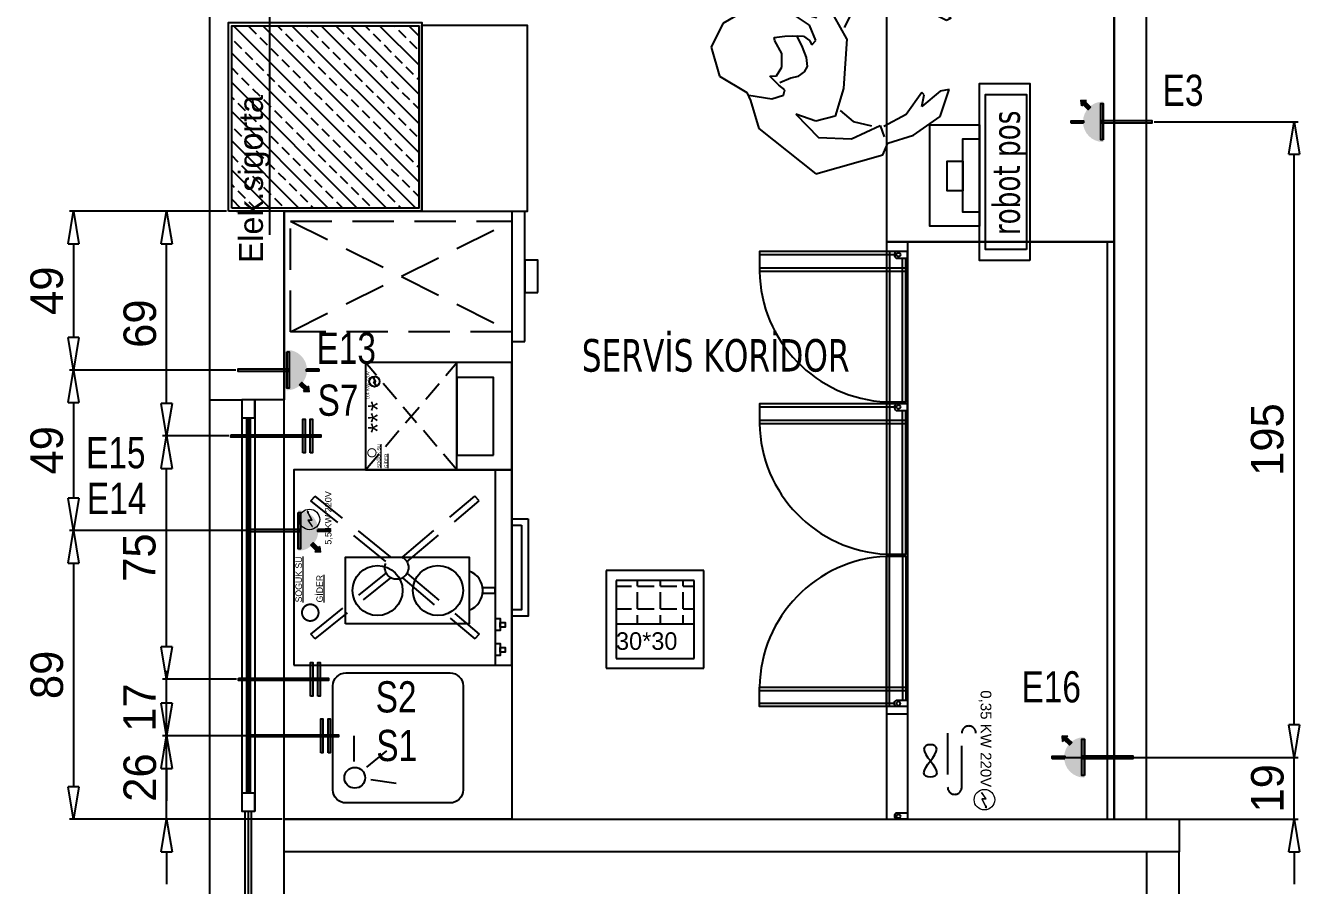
# Model space of a CAD drawing. Header units: millimetres. Extents: x 7703 to 16070, y -6855 to 95.
# Drawn here: x 12287.1 to 12678.9, y -5129.7 to -4865.3 of the extents above; entities that cross this region are included whole.
import ezdxf

# ---------------------------------------------------------------- set-up
doc = ezdxf.new("R2010")
doc.units = ezdxf.units.MM
doc.set_wipeout_variables(frame=1)
for name, pattern in [('DASHDOT4', [0.265, 0.125, -0.0625, 0.015, -0.0625]), ('DASHED', [19.05, 12.7, -6.35]), ('DASHED2', [9.525, 6.35, -3.175]), ('HIDDEN2', [0.1875, 0.125, -0.0625])]:
    doc.linetypes.add(name, pattern=pattern)
for name, color, linetype in [('Ar-MECH-SHAFT', 4, 'Continuous'), ('INSAN', 150, 'Continuous'), ('Kıtc-002 Çizgi', 7, 'Continuous'), ('Kıtc-010 Elk Tes Yazı', 7, 'Continuous'), ('Kıtc-011 Elk Tes Yazı 001', 1, 'Continuous'), ('Kıtc-012 Elk Tes Ölçü', 1, 'Continuous'), ('Kıtc-014 Elk Tes İşaretler', 1, 'Continuous'), ('Kıtc-015 Su Tes Yazı', 7, 'Continuous'), ('Kıtc-016 Su Tes Yazı 001', 5, 'Continuous'), ('Kıtc-017 Su Tes Ölçü', 5, 'Continuous'), ('Kıtc-019 Su Tes İşaretler', 5, 'Continuous'), ('Kıtc-028 Yer Izgarası', 252, 'Continuous'), ('Mahal', 7, 'Continuous')]:
    doc.layers.add(name, color=color, linetype=linetype)
doc.layers.add('TES_SU', color=150, linetype='Continuous', lineweight=25)
doc.styles.add('01_1', font='HELVL.shx', dxfattribs={"width": 0.7, "height": 1.8})
doc.styles.get("Standard").update_dxf_attribs({"font": 'stylu.ttf', "height": 10})
doc.dimstyles.new('ISO-25', dxfattribs={"dimtxt": 2.5, "dimasz": 5, "dimexe": 1.25, "dimexo": 0.625, "dimtad": 1, "dimdec": 0, "dimtxsty": 'Standard', "dimblk": 'ARCHTICK', "dimcen": 2.5, "dimclrd": 256, "dimclre": 256, "dimclrt": 256, "dimadec": 0, "dimazin": 0, "dimtfac": 1, "dimtdec": 0, "dimtmove": 0, "dimatfit": 3, "dimldrblk": 'ARCHTICK', "dimfxl": 1, "dimlwd": -1, "dimlwe": -1, "dimarcsym": 0})

# ---------------------------------------------------------------- blocks, each defined once
blk = doc.blocks.new("INSANPLAN'")
blk.add_wipeout([(21.95, 21.02), (18.76, 25.62), (-4.76, 26.48), (-5.73, 27.25), (-15.47, 28.54), (-21.38, 26.92), (-25.01, 21.92), (-26.42, 22.39), (-35.53, 19.2), (-40.19, 12.35), (-39.32, 2.5), (-31.36, -3.46), (-31.18, -6.15), (-29.97, -15.22), (-14.66, -32.98), (6.72, -30.21), (8.95, -27.03), (17.2, -26.09), (26.36, -21.56), (30.74, -13.25), (27.09, -13.04), (22.47, -15.57), (22.95, -13.59), (21.63, -12.17), (15.45, -17.89), (8.43, -20.34), (8.43, -18.87), (5.78, -19.85), (-0.06, -17.53), (-3.83, -13.07), (-0.93, -8.16), (2.92, 7.27), (2.13, 9.72), (6.54, 15.59), (9.72, 15.71), (21.77, 13.51), (21.92, 14.74), (32.98, 6.5), (35.91, 7.93), (35.98, 9.76), (40.6, 9.56), (41.28, 13.02), (30.89, 17.79), (31.55, 18.22)])
at = {"linetype": 'ByBlock'}
for p, q in [((-14.99, 28.15), (-20.73, 26.79)), ((-6.04, 26.6), (-14.99, 28.15)), ((-20.73, 26.79), (-24.94, 21.18)), ((-5.21, 26.03), (-6.04, 26.6)), ((-1.7, 25.92), (-5.21, 26.03)), ((18.46, 25.14), (-1.7, 25.92)), ((21.61, 20.57), (18.46, 25.14)), ((-26.38, 21.86), (-34.86, 18.78)), ((-24.94, 21.18), (-26.38, 21.86)), ((-18.2, 20.07), (-23.37, 21.45)), ((-13.22, 17.92), (-18.2, 20.07)), ((-8.04, 20.91), (-2.78, 15.97)), ((-6.13, 15.49), (-8.04, 20.91)), ((30.89, 17.79), (21.61, 20.57)), ((-34.86, 18.78), (-39.68, 12.24)), ((-8.66, 13.55), (-13.22, 17.92)), ((-10.5, 17.38), (-6.13, 15.49)), ((-2.78, 15.97), (9.65, 16.59)), ((1.78, 10.93), (5.59, 16.01)), ((9.65, 16.59), (21.29, 14.83)), ((21.26, 16.65), (33.03, 7.61)), ((21.29, 14.83), (21.26, 16.65)), ((40.07, 12.49), (30.89, 17.79)), ((-39.68, 12.24), (-38.73, 2.99)), ((-7.67, 8.55), (-8.66, 13.55)), ((1.88, 7.4), (-0.75, 14.91)), ((39.69, 10.38), (40.07, 12.49)), ((-20.05, 11.73), (-16.75, 11.52)), ((-20, 10.68), (-20.05, 11.73)), ((-18.56, 6.5), (-20, 10.68)), ((-16.75, 11.52), (-14.34, 11.24)), ((-14.34, 11.24), (-11.11, 10.52)), ((-12.01, 7.3), (-13.14, 11.1)), ((-11.11, 10.52), (-9.55, 8.94)), ((-9.55, 8.94), (-9.02, 7.48)), ((-9.02, 7.48), (-7.67, 8.55)), ((31.43, 10.8), (39.69, 10.38)), ((34.56, 8.06), (31.43, 10.8)), ((33.03, 7.61), (34.56, 8.06)), ((-19.39, 2.4), (-18.56, 6.5)), ((-11.35, 3.91), (-12.01, 7.3)), ((1.88, 7.4), (-1.88, -7.4)), ((-38.73, 2.99), (-31.36, -3.46)), ((-23.48, 0.26), (-21.41, 0.02)), ((-21.24, -2.97), (-23.48, 0.26)), ((-21.41, 0.02), (-19.39, 2.4)), ((-12.72, -0.3), (-11.5, 1.13)), ((-11.5, 1.13), (-11.35, 3.91)), ((-31.36, -3.46), (-30.65, -6.08)), ((-19.69, -4.72), (-21.24, -2.97)), ((-20.79, -2.15), (-17.21, -1.34)), ((-17.21, -1.34), (-14.75, -1.28)), ((-14.75, -1.28), (-12.72, -0.3)), ((-30.82, -4.3), (-24.11, -6.65)), ((-30.65, -6.08), (-29.64, -14.97)), ((-24.11, -6.65), (-20.39, -6.21)), ((-20.39, -6.21), (-19.69, -4.72)), ((-1.88, -7.4), (-5.85, -15.36)), ((-29.64, -14.97), (-14.86, -31.78)), ((-17.71, -12.66), (-12.08, -20.94)), ((-12, -15.87), (-17.71, -12.66)), ((-5.85, -15.36), (-12, -15.87)), ((-4.08, -13.92), (-0.72, -17.96)), ((21.63, -12.94), (15.75, -18.67)), ((27.3, -13.51), (20.92, -17.16)), ((20.92, -17.16), (22.21, -13.77)), ((22.21, -13.77), (21.63, -12.94)), ((25.88, -21.2), (30.1, -13.49)), ((30.1, -13.49), (27.3, -13.51)), ((-0.72, -17.96), (4.67, -20.23)), ((15.75, -18.67), (8.31, -21.17)), ((-12.08, -20.94), (-2.18, -23.1)), ((-2.18, -23.1), (7.24, -20.65)), ((7.24, -20.65), (7.83, -24.27)), ((16.84, -25.39), (25.88, -21.2)), ((6.43, -29.67), (8.6, -26.39)), ((8.6, -26.39), (16.84, -25.39)), ((-14.86, -31.78), (6.43, -29.67))]:
    blk.add_line(p, q, dxfattribs=at)
blk = doc.blocks.new('A$C4E3860C5')
at = {"layer": 'Kıtc-014 Elk Tes İşaretler', "linetype": 'Continuous', "lineweight": 0}
for p, q in [((2.9, 3.66), (0.96, 2.3)), ((0.96, 2.3), (1, 2.21)), ((1, 2.21), (2.81, 3.48)), ((2.81, 3.48), (2.9, 2.31)), ((3, 2.49), (2.9, 3.66)), ((2.9, 2.31), (5.24, 3.52)), ((5.18, 3.62), (3, 2.49)), ((5.66, 3.81), (5.09, 3.77)), ((5.09, 3.77), (5.17, 3.64)), ((5.17, 3.64), (5.34, 3.36)), ((5.24, 3.52), (5.19, 3.62)), ((5.34, 3.36), (5.66, 3.81))]:
    blk.add_line(p, q, dxfattribs=at)
blk.add_circle((3.16, 3.16), 3.16, dxfattribs=at)
blk = doc.blocks.new('A$C4C105235')
at = {"layer": 'Kıtc-002 Çizgi'}
for points in [[(2, 3), (2, 6.5), (0, 6.5), (0, 3)], [(0, 6), (0, 0), (46.2, 0), (46.2, 6), (2, 6)], [(0, 5), (0, 1), (46.2, 1), (46.2, 5), (2, 5)]]:
    blk.add_lwpolyline(points, dxfattribs=at)
blk.add_circle((0.93, 3.71), 0.596, dxfattribs=at)
blk.add_arc((1, 3.75), 1.25, 216.8699, 323.1301, dxfattribs=at)
blk = doc.blocks.new('A$C1FF566C6')
at = {"layer": 'Kıtc-002 Çizgi', "color": 254}
for points in [[(6, 45.5), (0, 45.5), (0, 0), (6, 0), (6, 45.5)], [(1, 41.5), (1, 0), (5, 0), (5, 45.5)]]:
    blk.add_lwpolyline(points, dxfattribs=at)
blk = doc.blocks.new('A$C04CB272A')
at = {"layer": 'Kıtc-002 Çizgi'}
for p, q in [((209.98, 107), (32.48, 107)), ((32.48, 45.5), (209.98, 45.5)), ((177.55, 39), (177.55, 45.5))]:
    blk.add_line(p, q, dxfattribs=at)
blk.add_lwpolyline([(209.98, 39), (209.98, 109), (32.48, 109), (32.48, 39)], close=True, dxfattribs=at)
at = {"layer": 'Kıtc-002 Çizgi', "linetype": 'DASHED'}
for points in [[(200.15, 62.19), (183.48, 62.19, -1), (183.48, 66.53)], [(183.48, 57.84), (200.15, 57.84, 1), (200.15, 62.19)]]:
    blk.add_lwpolyline(points, format="xyb", dxfattribs=at)
at = {"layer": 'Kıtc-002 Çizgi', "linetype": 'DASHED', "ltscale": 0.1}
blk.add_lwpolyline([(195.71, 50.53), (194.95, 50.7), (194.06, 51.16), (193.09, 51.8), (192.07, 52.53), (191.05, 53.27), (190.08, 53.91), (189.19, 54.36), (188.43, 54.53), (187.83, 54.36), (187.41, 53.91), (187.15, 53.27), (187.07, 52.53), (187.15, 51.8), (187.41, 51.16), (187.83, 50.7), (188.43, 50.53), (189.19, 50.7), (190.08, 51.16), (191.05, 51.8), (192.07, 52.53), (193.09, 53.27), (194.06, 53.91), (194.95, 54.36), (195.71, 54.53), (196.31, 54.36), (196.73, 53.91), (196.99, 53.27), (197.07, 52.53), (196.99, 51.8), (196.73, 51.16), (196.31, 50.7)], close=True, dxfattribs=at)
at = {"layer": 'Kıtc-002 Çizgi'}
blk.add_lwpolyline([(207.98, 42), (207.98, 45.5), (209.98, 45.5), (209.98, 42)], dxfattribs=at)
blk.add_circle((209.05, 42.72), 0.596, dxfattribs=at)
blk.add_arc((208.98, 42.75), 1.25, 216.8699, 323.1301, dxfattribs=at)
at = {"layer": 'Kıtc-002 Çizgi', "color": 254}
for centre, start, end in [((40.86, 40.86), 270.8691, 357.3948), ((87.66, 40.86), 270.8691, 357.3948), ((169.97, 40.86), 182.6052, 269.1309)]:
    blk.add_arc(centre, 40.86, start, end, dxfattribs=at)
at = {"layer": 'Kıtc-002 Çizgi'}
for name, p in [('A$C4E3860C5', (200.81, 66)), ('A$C4C105235', (35.48, 39)), ('A$C1FF566C6', (35.48, 0)), ('A$C4C105235', (82.28, 39)), ('A$C1FF566C6', (82.28, 0))]:
    blk.add_blockref(name, p, dxfattribs=at)
at = {"layer": 'Kıtc-002 Çizgi', "xscale": -1}
for name, p in [('A$C4C105235', (175.35, 39)), ('A$C1FF566C6', (175.35, 0))]:
    blk.add_blockref(name, p, dxfattribs=at)
at = {"layer": 'Kıtc-011 Elk Tes Yazı 001', "insert": (170.34, 71.28), "char_height": 3.3081, "attachment_point": 1}
blk.add_mtext_dynamic_manual_height_columns('{\\f@Arial Unicode MS|b0|i0|c162|p34;0,35 KW 220V }', width=30.2799, gutter_width=50, heights=[0], dxfattribs=at)
blk = doc.blocks.new('A$C36D5494F')
at = {"layer": 'Kıtc-002 Çizgi', "color": 254, "linetype": 'DASHED'}
for p, q in [((0, 3), (68, 37)), ((0, 37), (68, 3))]:
    blk.add_line(p, q, dxfattribs=at)
at = {"layer": 'Kıtc-002 Çizgi'}
for points in [[(72, 0), (72, 40), (68, 40), (68, 0)], [(76, 15), (76, 25), (72, 25), (72, 15)]]:
    blk.add_lwpolyline(points, close=True, dxfattribs=at)
at = {"layer": 'Kıtc-002 Çizgi', "linetype": 'HIDDEN2'}
for points in [[(72, 0), (72, 40), (68, 40), (68, 0)], [(76, 15), (76, 25), (72, 25), (72, 15)]]:
    blk.add_lwpolyline(points, close=True, dxfattribs=at)
at = {"layer": 'Kıtc-002 Çizgi', "color": 254, "linetype": 'DASHED'}
blk.add_lwpolyline([(68, 37), (68, 3), (0, 3), (0, 37)], close=True, dxfattribs=at)
blk = doc.blocks.new('A$C7CF939DD')
at = {"layer": 'Kıtc-002 Çizgi'}
for p, q in [((28.34, 32.76), (20.53, 33.87)), ((29.57, 28.95), (23.47, 23.94)), ((33.48, 27.29), (33.48, 19.4))]:
    blk.add_line(p, q, dxfattribs=at)
blk.add_lwpolyline([(36, 0), (4, 0, -0.414214), (0, 4), (0, 36, -0.414214), (4, 40), (36, 40, -0.414214), (40, 36), (40, 4, -0.414214)], format="xyb", close=True, dxfattribs=at)
blk.add_circle((33.29, 32.26), 3.19, dxfattribs=at)
blk = doc.blocks.new('A$C3DDB3116')
at = {"layer": 'Kıtc-002 Çizgi'}
blk.add_lwpolyline([(0, 45.94), (20.5, 45.94), (20.5, 7.94), (0, 7.94), (0, 45.94)], dxfattribs=at)
blk.add_lwpolyline([(9.32, 3.72), (11.18, 3.72), (11.18, 0), (9.32, 0)], close=True, dxfattribs=at)
for centre in [(10.25, 36.07), (10.25, 17.5)]:
    blk.add_circle(centre, 7.7, dxfattribs=at)
blk.add_arc((10.25, 10.08), 6.37, 199.6345, 340.3655, dxfattribs=at)
blk = doc.blocks.new('A$C5BF67CBE')
at = {"layer": 'Kıtc-002 Çizgi'}
blk.add_line((6.65, 10), (10.64, 10), dxfattribs=at)
for points in [[(0, 72), (0, 10), (60, 10), (60, 72)], [(0, 72), (0, 5), (60, 5), (60, 72)], [(3, 10), (6.65, 10), (6.65, 8.54), (3, 8.54)], [(3.97, 8.54), (5.43, 8.54), (5.43, 7.08), (3.97, 7.08)], [(10.64, 10), (14.29, 10), (14.29, 8.54), (10.64, 8.54)], [(11.61, 8.54), (13.07, 8.54), (13.07, 7.08), (11.61, 7.08)], [(45, 0), (15, 0), (15, 5), (45, 5)], [(43, 2), (17, 2), (17, 5), (43, 5)]]:
    blk.add_lwpolyline(points, close=True, dxfattribs=at)
at = {"layer": 'Kıtc-002 Çizgi', "linetype": 'DASHED'}
for points in [[(8.08, 65.42), (9.49, 66.84)], [(9.49, 66.84), (28.24, 43.59)], [(31.86, 43.69), (50.51, 66.84)], [(50.51, 66.84), (51.92, 65.42)], [(8.08, 65.42), (26.83, 42.17)], [(33.27, 42.27), (51.92, 65.42)], [(26.73, 38.56), (8.08, 16.41)], [(28.14, 37.14), (9.49, 15)], [(31.76, 37.24), (50.51, 15)], [(33.17, 38.66), (51.92, 16.41)], [(9.49, 15), (8.08, 16.41)], [(50.51, 15), (51.92, 16.41)]]:
    blk.add_lwpolyline(points, dxfattribs=at)
blk.add_circle((30, 40.42), 3.63, dxfattribs=at)
blk = doc.blocks.new('v-sg')
at = {"layer": 'TES_SU', "linetype": 'Continuous', "const_width": 1.2}
blk.add_lwpolyline([(-5, 0, 1), (5, 0, 1)], format="xyb", close=True, dxfattribs=at)
blk = doc.blocks.new('A$C59243714')
at = {"layer": 'Kıtc-002 Çizgi'}
for name, p in [('A$C5BF67CBE', (0, 0)), ('A$C4E3860C5', (41.62, 64.07))]:
    blk.add_blockref(name, p, dxfattribs=at)
at = {"layer": 'Kıtc-019 Su Tes İşaretler', "linetype": 'Continuous', "xscale": 0.5098698804018752, "yscale": 0.5098698804018752, "zscale": 0.5098698804018752}
blk.add_blockref('v-sg', (16.13, 66.97), dxfattribs=at)
at = {"layer": 'Kıtc-011 Elk Tes Yazı 001', "lineweight": 15, "insert": (37.02, 62.45), "char_height": 2, "attachment_point": 1}
blk.add_mtext_dynamic_manual_height_columns('{\\f@Arial Unicode MS|b0|i0|c162|p34;5,5 KW 220V }', width=27.5245, gutter_width=50, heights=[0], dxfattribs=at)
at = {"layer": 'Kıtc-016 Su Tes Yazı 001', "lineweight": 5, "char_height": 2, "attachment_point": 1}
for s, insert in [('{\\L\\C5;SOĞUK SU}', (19.27, 71.54)), ('{\\L\\C5;GİDER}', (19.27, 65.08))]:
    blk.add_mtext_dynamic_manual_height_columns(s, width=14.9424, gutter_width=50, heights=[0], dxfattribs=dict(at, insert=insert))
blk = doc.blocks.new('A$C2B30799A')
at = {"layer": 'Kıtc-002 Çizgi', "color": 1}
for p, q in [((1.45, 1.83), (0.48, 1.15)), ((0.5, 1.11), (1.4, 1.74)), ((1.4, 1.74), (1.45, 1.16)), ((1.5, 1.25), (1.45, 1.83)), ((1.45, 1.16), (2.62, 1.76)), ((2.59, 1.81), (1.5, 1.25)), ((2.83, 1.9), (2.54, 1.89)), ((2.54, 1.89), (2.59, 1.82)), ((2.59, 1.82), (2.67, 1.68)), ((2.62, 1.76), (2.59, 1.81)), ((2.83, 1.9), (2.67, 1.68))]:
    blk.add_line(p, q, dxfattribs=at)
blk.add_circle((1.58, 1.58), 1.58, dxfattribs=at)
blk = doc.blocks.new('A$C40335E13')
at = {"layer": 'Kıtc-002 Çizgi'}
for points in [[(0, 0), (33, 0), (33, 45), (0, 45)], [(4.59, 5.64), (28.41, 5.64), (28.41, 16.91), (4.59, 16.91)]]:
    blk.add_lwpolyline(points, close=True, dxfattribs=at)
at = {"layer": 'Kıtc-002 Çizgi', "color": 253, "linetype": 'DASHED2'}
for points in [[(0, 16.91), (33, 45)], [(0, 45), (33, 16.91)]]:
    blk.add_lwpolyline(points, dxfattribs=at)
at = {"layer": 'Kıtc-002 Çizgi'}
blk.add_lwpolyline([(0, 16.91), (33, 16.91)], dxfattribs=at)
at = {"lineweight": -2}
blk.add_blockref('A$C2B30799A', (25.59, 40.67), dxfattribs=at)
at = {"layer": 'Kıtc-019 Su Tes İşaretler', "linetype": 'Continuous', "xscale": 0.2549349402009376, "yscale": 0.2549349402009376, "zscale": 0.2549349402009376}
blk.add_blockref('v-sg', (5.27, 43.02), dxfattribs=at)
at = {"layer": 'Kıtc-002 Çizgi'}
for s, p in [('**', (11.36, 38.24)), ('*', (18.07, 38.23))]:
    blk.add_text(s, height=6, dxfattribs=at).set_placement(p)
at = {"layer": 'Kıtc-002 Çizgi', "color": 1}
blk.add_text('0,4 KW 220V', height=1.05, dxfattribs=at).set_placement((21.85, 43.78))
at = {"layer": 'Kıtc-016 Su Tes Yazı 001', "lineweight": 5, "char_height": 1, "attachment_point": 1}
for s, insert in [('{\\L\\C5;SOĞUK SU}', (0.59, 41.39)), ('{\\L\\C5;GİDER}', (0.59, 39.19))]:
    blk.add_mtext_dynamic_manual_height_columns(s, width=14.9424, gutter_width=50, heights=[0], dxfattribs=dict(at, insert=insert))
blk = doc.blocks.new('A$C1AAB3821')
at = {"layer": 'Kıtc-028 Yer Izgarası'}
for p, q in [((30, 30), (0, 30)), ((0, 30), (0, 0)), ((30, 0), (30, 30)), ((27, 27), (3, 27)), ((3, 27), (3, 3)), ((3, 25.24), (7.74, 25.24)), ((9.65, 25.24), (9.65, 27)), ((9.65, 25.24), (14.73, 25.24)), ((16.63, 25.24), (16.63, 27)), ((16.63, 25.24), (21.71, 25.24)), ((23.62, 25.24), (23.62, 27)), ((23.62, 25.24), (27, 25.24)), ((27, 3), (27, 27)), ((9.65, 18.25), (9.65, 23.33)), ((16.63, 18.25), (16.63, 23.33)), ((23.62, 18.25), (23.62, 23.33)), ((3, 18.25), (7.74, 18.25)), ((9.65, 18.25), (14.73, 18.25)), ((9.65, 13.5), (9.65, 16.35)), ((16.63, 18.25), (21.71, 18.25)), ((16.63, 13.5), (16.63, 16.35)), ((23.62, 18.25), (27, 18.25)), ((23.62, 13.5), (23.62, 16.35)), ((27, 13.5), (3, 13.5)), ((3, 13.5), (3, 3)), ((27, 3), (27, 13.5)), ((0, 0), (30, 0)), ((3, 3), (27, 3)), ((3, 3), (27, 3))]:
    blk.add_line(p, q, dxfattribs=at)
blk.add_text('30*30', height=5.4, dxfattribs=at).set_placement((3, 5.64))
blk = doc.blocks.new('A$C78E614D5')
at = {"layer": 'Kıtc-014 Elk Tes İşaretler'}
h = blk.add_hatch(color=256, dxfattribs=at)
edge = h.paths.add_edge_path()
edge.add_line((15.01, 0.43), (15.01, 1.06))
edge.add_ellipse((15.01, 6.66), major_axis=(-3.96, 3.96), ratio=1, start_angle=135, end_angle=315)
edge.add_line((15.01, 12.25), (15.01, 12.88))
edge.add_ellipse((15.01, 6.66), major_axis=(-4.4, -4.4), ratio=1, start_angle=45, end_angle=225, ccw=False)
h = blk.add_hatch(color=256, dxfattribs=at)
h.paths.add_polyline_path([(15.02, 12.24), (15.76, 12.24), (15.76, 1.05), (15.02, 1.05)])
edge = h.paths.add_edge_path(flags=17)
edge.add_line((15.76, 12.24), (15.76, 1.05))
edge.add_line((15.02, 12.24), (15.02, 1.05))
for points in [[(15.02, 6.34), (15.76, 6.34), (15.76, 6.97), (15.02, 6.97)], [(21.69, 1.74), (21.26, 1.28), (20.57, 0.55), (20.13, 0.09), (21.87, 0)]]:
    blk.add_hatch(color=256, dxfattribs=at).paths.add_polyline_path(points)
h = blk.add_hatch(color=256, dxfattribs=at)
h.paths.add_polyline_path([(21.04, 6.97), (24.88, 6.97), (24.88, 6.34), (21.04, 6.34)], flags=16)
edge = h.paths.add_edge_path(flags=17)
edge.add_line((24.88, 6.34), (21.07, 6.34))
edge.add_line((24.88, 6.97), (21.04, 6.97))
edge.add_line((24.88, 6.34), (24.88, 6.97))
at = {"layer": 'Kıtc-014 Elk Tes İşaretler', "extrusion": (0, 0, -1)}
blk.add_hatch(color=256, dxfattribs=at).paths.add_polyline_path([(-18.91, 2.13), (-19.6, 2.85), (-21.26, 1.28), (-20.57, 0.55)])
at = {"layer": 'Kıtc-014 Elk Tes İşaretler'}
for p, q in [((15.02, 12.24), (15.02, 1.05)), ((15.76, 12.24), (15.76, 1.05)), ((24.88, 6.97), (21.04, 6.97)), ((24.88, 6.34), (21.07, 6.34)), ((18.91, 2.13), (20.57, 0.55)), ((19.6, 2.85), (21.26, 1.28)), ((20.57, 0.55), (21.26, 1.28))]:
    blk.add_line(p, q, dxfattribs=at)
at = {"layer": 'Kıtc-014 Elk Tes İşaretler', "extrusion": (0, 0, -1)}
for p, q in [((20.57, 0.55), (20.13, 0.09)), ((21.87, 0), (20.13, 0.09)), ((21.69, 1.74), (21.26, 1.28)), ((21.87, 0), (21.69, 1.74))]:
    blk.add_line(p, q, dxfattribs=at)
at = {"layer": 'Kıtc-014 Elk Tes İşaretler'}
for points in [[(15.02, 12.24), (15.76, 12.24), (15.76, 1.05), (15.02, 1.05)], [(21.04, 6.97), (24.88, 6.97), (24.88, 6.34), (21.04, 6.34)]]:
    blk.add_lwpolyline(points, close=True, dxfattribs=at)
for points in [[(15.76, 6.97), (0, 6.97), (0, 6.34), (15.76, 6.34)], [(24.88, 6.34), (24.88, 6.97)]]:
    blk.add_lwpolyline(points, dxfattribs=at)
at = {"layer": 'Kıtc-014 Elk Tes İşaretler', "extrusion": (0, 0, -1)}
for points in [[(-18.91, 2.13), (-19.6, 2.85), (-19.6, 2.85), (-18.91, 2.13)], [(-18.91, 2.13), (-19.6, 2.85), (-21.26, 1.28), (-20.57, 0.55)]]:
    blk.add_lwpolyline(points, close=True, dxfattribs=at)
blk = doc.blocks.new('A$C613035E7')
at = {"layer": 'Kıtc-002 Çizgi'}
blk.add_blockref('A$C78E614D5', (0, 0), dxfattribs=at)
blk = doc.blocks.new('A$C0CEA1DDE')
at = {"layer": 'Kıtc-014 Elk Tes İşaretler'}
blk.add_hatch(color=256, dxfattribs=at).paths.add_polyline_path([(15.02, 6.34), (15.02, 6.97), (0, 6.97), (0, 6.34)])
blk.add_blockref('A$C613035E7', (0, 0), dxfattribs=at)
blk = doc.blocks.new('A$C2D20552D')
at = {"layer": 'Kıtc-002 Çizgi'}
blk.add_blockref('A$C0CEA1DDE', (0, 0), dxfattribs=at)
blk = doc.blocks.new('A$C35C71BB5')
at = {"layer": 'Kıtc-019 Su Tes İşaretler'}
for points in [[(5.76, 0), (5.04, 0), (5.04, 28.8), (5.76, 28.8)], [(0, 25.42), (0, 26.14), (10.8, 26.14), (10.8, 25.42)], [(0, 23.07), (0, 23.79), (10.8, 23.79), (10.8, 23.07)]]:
    blk.add_hatch(color=256, dxfattribs=at).paths.add_polyline_path(points)
for points in [[(5.04, 0), (5.04, 28.8), (5.76, 28.8), (5.76, 0)], [(10.8, 25.42), (0, 25.42), (0, 26.14), (10.8, 26.14)], [(10.8, 23.07), (0, 23.07), (0, 23.79), (10.8, 23.79)]]:
    blk.add_lwpolyline(points, close=True, dxfattribs=at)
blk = doc.blocks.new('_ClosedBlank')
at = {"color": 0, "linetype": 'ByBlock', "lineweight": -2}
for p, q in [((-1, 0.167), (0, 0)), ((-1, 0.167), (-1, -0.167)), ((0, 0), (-1, -0.167))]:
    blk.add_line(p, q, dxfattribs=at)
blk = doc.blocks.new('*D155')
at = {"layer": 'Defpoints', "color": 0, "transparency": 16777216}
for p in [(12349.54, -4922.38), (12301.92, -4971.2), (12352.47, -4971.2)]:
    blk.add_point(p, dxfattribs=at)
at = {"layer": 'Kıtc-012 Elk Tes Ölçü', "transparency": 16777216}
for p, q in [((12348.92, -4922.38), (12300.67, -4922.38)), ((12301.92, -4932.38), (12301.92, -4961.2)), ((12351.84, -4971.2), (12300.67, -4971.2))]:
    blk.add_line(p, q, dxfattribs=at)
at = {"layer": 'Kıtc-012 Elk Tes Ölçü', "transparency": 16777216, "xscale": 10, "yscale": 10, "zscale": 10}
for p, rotation in [((12301.92, -4922.38), 90), ((12301.92, -4971.2), 270)]:
    blk.add_blockref('_ClosedBlank', p, dxfattribs=dict(at, rotation=rotation))
at = {"layer": 'Kıtc-012 Elk Tes Ölçü', "transparency": 16777216, "insert": (12293.7, -4946.79), "char_height": 10, "attachment_point": 5, "rotation": 90}
blk.add_mtext('49', dxfattribs=at)
blk = doc.blocks.new('*D156')
at = {"layer": 'Defpoints', "color": 0, "transparency": 16777216}
for p in [(12352.47, -4971.2), (12301.92, -5020.53), (12355.97, -5020.53)]:
    blk.add_point(p, dxfattribs=at)
at = {"layer": 'Kıtc-012 Elk Tes Ölçü', "transparency": 16777216}
for p, q in [((12351.84, -4971.2), (12300.67, -4971.2)), ((12301.92, -4981.2), (12301.92, -5010.53)), ((12355.34, -5020.53), (12300.67, -5020.53))]:
    blk.add_line(p, q, dxfattribs=at)
at = {"layer": 'Kıtc-012 Elk Tes Ölçü', "transparency": 16777216, "xscale": 10, "yscale": 10, "zscale": 10}
for p, rotation in [((12301.92, -4971.2), 90), ((12301.92, -5020.53), 270)]:
    blk.add_blockref('_ClosedBlank', p, dxfattribs=dict(at, rotation=rotation))
at = {"layer": 'Kıtc-012 Elk Tes Ölçü', "transparency": 16777216, "insert": (12293.7, -4995.86), "char_height": 10, "attachment_point": 5, "rotation": 90}
blk.add_mtext('49', dxfattribs=at)
blk = doc.blocks.new('*D157')
at = {"layer": 'Defpoints', "color": 0, "transparency": 16777216}
for p in [(12355.97, -5020.53), (12301.92, -5109.29), (12366.67, -5109.29)]:
    blk.add_point(p, dxfattribs=at)
at = {"layer": 'Kıtc-012 Elk Tes Ölçü', "transparency": 16777216}
for p, q in [((12355.34, -5020.53), (12300.67, -5020.53)), ((12301.92, -5030.53), (12301.92, -5099.29)), ((12366.04, -5109.29), (12300.67, -5109.29))]:
    blk.add_line(p, q, dxfattribs=at)
at = {"layer": 'Kıtc-012 Elk Tes Ölçü', "transparency": 16777216, "xscale": 10, "yscale": 10, "zscale": 10}
for p, rotation in [((12301.92, -5020.53), 90), ((12301.92, -5109.29), 270)]:
    blk.add_blockref('_ClosedBlank', p, dxfattribs=dict(at, rotation=rotation))
at = {"layer": 'Kıtc-012 Elk Tes Ölçü', "transparency": 16777216, "insert": (12293.75, -5064.91), "char_height": 10, "attachment_point": 5, "rotation": 90}
blk.add_mtext('89', dxfattribs=at)
blk = doc.blocks.new('*D158')
at = {"layer": 'Defpoints', "color": 0, "transparency": 16777216}
for p in [(12330.54, -5083.65), (12355.77, -5083.65), (12366.67, -5109.29)]:
    blk.add_point(p, dxfattribs=at)
at = {"layer": 'Kıtc-017 Su Tes Ölçü', "transparency": 16777216}
for p, q in [((12330.54, -5073.65), (12330.54, -5063.65)), ((12355.15, -5083.65), (12329.29, -5083.65)), ((12330.54, -5109.29), (12330.54, -5083.65)), ((12366.04, -5109.29), (12329.29, -5109.29)), ((12330.54, -5119.29), (12330.54, -5129.29))]:
    blk.add_line(p, q, dxfattribs=at)
at = {"layer": 'Kıtc-017 Su Tes Ölçü', "transparency": 16777216, "xscale": 10, "yscale": 10, "zscale": 10}
for p, rotation in [((12330.54, -5083.65), 270), ((12330.54, -5109.29), 90)]:
    blk.add_blockref('_ClosedBlank', p, dxfattribs=dict(at, rotation=rotation))
at = {"layer": 'Kıtc-017 Su Tes Ölçü', "transparency": 16777216, "insert": (12322.35, -5096.47), "char_height": 10, "attachment_point": 5, "rotation": 90}
blk.add_mtext('26', dxfattribs=at)
blk = doc.blocks.new('*D159')
at = {"layer": 'Defpoints', "color": 0, "transparency": 16777216}
for p in [(12330.54, -5066.27), (12352.65, -5066.27), (12355.77, -5083.65)]:
    blk.add_point(p, dxfattribs=at)
at = {"layer": 'Kıtc-017 Su Tes Ölçü', "transparency": 16777216}
for p, q in [((12330.54, -5056.27), (12330.54, -5046.27)), ((12352.02, -5066.27), (12329.29, -5066.27)), ((12330.54, -5083.65), (12330.54, -5066.27)), ((12355.15, -5083.65), (12329.29, -5083.65)), ((12330.54, -5093.65), (12330.54, -5103.65))]:
    blk.add_line(p, q, dxfattribs=at)
at = {"layer": 'Kıtc-017 Su Tes Ölçü', "transparency": 16777216, "xscale": 10, "yscale": 10, "zscale": 10}
for p, rotation in [((12330.54, -5066.27), 270), ((12330.54, -5083.65), 90)]:
    blk.add_blockref('_ClosedBlank', p, dxfattribs=dict(at, rotation=rotation))
at = {"layer": 'Kıtc-017 Su Tes Ölçü', "transparency": 16777216, "insert": (12322.18, -5074.96), "char_height": 10, "attachment_point": 5, "rotation": 90}
blk.add_mtext('17', dxfattribs=at)
blk = doc.blocks.new('*D160')
at = {"layer": 'Defpoints', "color": 0, "transparency": 16777216}
for p in [(12330.54, -4991.45), (12350.29, -4991.45), (12352.65, -5066.27)]:
    blk.add_point(p, dxfattribs=at)
at = {"layer": 'Kıtc-017 Su Tes Ölçü', "transparency": 16777216}
for p, q in [((12349.66, -4991.45), (12329.29, -4991.45)), ((12330.54, -5056.27), (12330.54, -5001.45)), ((12352.02, -5066.27), (12329.29, -5066.27))]:
    blk.add_line(p, q, dxfattribs=at)
at = {"layer": 'Kıtc-017 Su Tes Ölçü', "transparency": 16777216, "xscale": 10, "yscale": 10, "zscale": 10}
for p, rotation in [((12330.54, -4991.45), 90), ((12330.54, -5066.27), 270)]:
    blk.add_blockref('_ClosedBlank', p, dxfattribs=dict(at, rotation=rotation))
at = {"layer": 'Kıtc-017 Su Tes Ölçü', "transparency": 16777216, "insert": (12322.18, -5028.86), "char_height": 10, "attachment_point": 5, "rotation": 90}
blk.add_mtext('75', dxfattribs=at)
blk = doc.blocks.new('*D161')
at = {"layer": 'Defpoints', "color": 0, "transparency": 16777216}
for p in [(12330.54, -4922.38), (12343.67, -4922.38), (12350.29, -4991.45)]:
    blk.add_point(p, dxfattribs=at)
at = {"layer": 'Kıtc-017 Su Tes Ölçü', "transparency": 16777216}
for p, q in [((12343.04, -4922.38), (12329.29, -4922.38)), ((12330.54, -4981.45), (12330.54, -4932.38)), ((12349.66, -4991.45), (12329.29, -4991.45))]:
    blk.add_line(p, q, dxfattribs=at)
at = {"layer": 'Kıtc-017 Su Tes Ölçü', "transparency": 16777216, "xscale": 10, "yscale": 10, "zscale": 10}
for p, rotation in [((12330.54, -4922.38), 90), ((12330.54, -4991.45), 270)]:
    blk.add_blockref('_ClosedBlank', p, dxfattribs=dict(at, rotation=rotation))
at = {"layer": 'Kıtc-017 Su Tes Ölçü', "transparency": 16777216, "insert": (12322.35, -4956.92), "char_height": 10, "attachment_point": 5, "rotation": 90}
blk.add_mtext('69', dxfattribs=at)
blk = doc.blocks.new('*D162')
at = {"layer": 'Defpoints', "color": 0, "transparency": 16777216}
for p in [(12602.83, -5090.26), (12677.2, -5090.26), (12621.84, -5109.29)]:
    blk.add_point(p, dxfattribs=at)
at = {"layer": 'Kıtc-012 Elk Tes Ölçü', "transparency": 16777216}
for p, q in [((12677.2, -5080.26), (12677.2, -5070.26)), ((12603.46, -5090.26), (12678.45, -5090.26)), ((12677.2, -5109.29), (12677.2, -5090.26)), ((12622.46, -5109.29), (12678.45, -5109.29)), ((12677.2, -5119.29), (12677.2, -5129.29))]:
    blk.add_line(p, q, dxfattribs=at)
at = {"layer": 'Kıtc-012 Elk Tes Ölçü', "transparency": 16777216, "xscale": 10, "yscale": 10, "zscale": 10}
for p, rotation in [((12677.2, -5090.26), 270), ((12677.2, -5109.29), 90)]:
    blk.add_blockref('_ClosedBlank', p, dxfattribs=dict(at, rotation=rotation))
at = {"layer": 'Kıtc-012 Elk Tes Ölçü', "transparency": 16777216, "insert": (12669.03, -5099.78), "char_height": 10, "attachment_point": 5, "rotation": 90}
blk.add_mtext('19', dxfattribs=at)
blk = doc.blocks.new('*D163')
at = {"layer": 'Defpoints', "color": 0, "transparency": 16777216}
for p in [(12633.52, -4894.87), (12677.2, -4894.87), (12602.83, -5090.26)]:
    blk.add_point(p, dxfattribs=at)
at = {"layer": 'Kıtc-012 Elk Tes Ölçü', "transparency": 16777216}
for p, q in [((12634.14, -4894.87), (12678.45, -4894.87)), ((12677.2, -5080.26), (12677.2, -4904.87)), ((12603.46, -5090.26), (12678.45, -5090.26))]:
    blk.add_line(p, q, dxfattribs=at)
at = {"layer": 'Kıtc-012 Elk Tes Ölçü', "transparency": 16777216, "xscale": 10, "yscale": 10, "zscale": 10}
for p, rotation in [((12677.2, -4894.87), 90), ((12677.2, -5090.26), 270)]:
    blk.add_blockref('_ClosedBlank', p, dxfattribs=dict(at, rotation=rotation))
at = {"layer": 'Kıtc-012 Elk Tes Ölçü', "transparency": 16777216, "insert": (12668.98, -4992.56), "char_height": 10, "attachment_point": 5, "rotation": 90}
blk.add_mtext('195', dxfattribs=at)

msp = doc.modelspace()

# ---------------------------------------------------------------- hatches: boundary and pattern name
h = msp.add_hatch()
h.set_pattern_fill('ANSI33', color=256, angle=90)
h.set_pattern_definition([(135, (18913.7664, 4000.044), (-4.490128, -4.490128), []), (135, (18913.7664, 4004.534), (-4.490128, -4.490128), [3.175, -1.5875])])
h.paths.add_polyline_path([(12350.54, -4921.38), (12408.04, -4921.38), (12408.04, -4865.38), (12350.54, -4865.38)])

# ---------------------------------------------------------------- linework, layer by layer
at = {"color": 0}
for p, q in [((12343.67, -4806.33), (12343.67, -4980.79)), ((12366.67, -4922.38), (12366.67, -4980.38)), ((12353.67, -4980.43), (12343.67, -4980.43)), ((12343.67, -4980.43), (12343.67, -5400.6)), ((12366.67, -4980.38), (12357.67, -4980.38)), ((12366.67, -4980.38), (12357.67, -4980.38))]:
    msp.add_line(p, q, dxfattribs=at)
for p, q in [((12362.16, -4842.75), (12362.16, -4929.6)), ((12353.67, -4980.43), (12353.67, -5106.76)), ((12357.67, -4980.43), (12357.67, -5106.76))]:
    msp.add_line(p, q)
at = {"color": 0, "linetype": 'DASHDOT4'}
msp.add_line((12366.67, -5400.51), (12366.67, -4980.38), dxfattribs=at)
at = {"color": 4}
for p, q in [((12355.06, -4985.91), (12355.06, -5101.27)), ((12355.67, -4985.91), (12355.67, -5101.27)), ((12356.23, -4985.89), (12356.23, -5101.26)), ((12354.67, -5190.76), (12354.67, -5106.76)), ((12355.67, -5190.76), (12355.67, -5106.76)), ((12356.67, -5190.76), (12356.67, -5106.76))]:
    msp.add_line(p, q, dxfattribs=at)
for points in [[(12349.54, -4922.38), (12349.54, -4864.38), (12409.04, -4864.38), (12409.04, -4922.38)], [(12350.54, -4921.38), (12350.54, -4865.38), (12408.04, -4865.38), (12408.04, -4921.38)], [(12350.54, -4921.38), (12350.54, -4865.38), (12408.04, -4865.38), (12408.04, -4921.38)], [(12353.67, -4980.38), (12353.67, -4985.86), (12357.67, -4985.86), (12357.67, -4980.38)], [(12353.67, -4980.38), (12353.67, -4985.86), (12357.67, -4985.86), (12357.67, -4980.38)], [(12353.67, -5101.27), (12353.67, -5106.76), (12357.67, -5106.76), (12357.67, -5101.27)]]:
    msp.add_lwpolyline(points, close=True)
at = {"color": 1, "linetype": 'ByBlock'}
msp.add_lwpolyline([(12409.04, -4865.14), (12441.42, -4865.14), (12441.42, -4922.4), (12409.04, -4922.4)], close=True, dxfattribs=at)
for points in [[(12352.06, -4922.38), (12359.49, -4922.38)], [(12406.53, -4922.38), (12369.39, -4922.38)]]:
    msp.add_lwpolyline(points)
at = {"color": 251, "linetype": 'ByBlock'}
for points in [[(12366.67, -5109.29), (12641.83, -5109.29), (12641.83, -5119.29), (12366.67, -5119.29)], [(12641.83, -5119.29), (12631.83, -5119.29), (12631.83, -5169.29), (12641.83, -5169.29)]]:
    msp.add_lwpolyline(points, close=True, dxfattribs=at)
at = {"layer": 'Kıtc-002 Çizgi', "color": 3}
msp.add_lwpolyline([(12621.84, -4641.79), (12621.84, -5109.29), (12631.84, -5109.29), (12631.84, -4626.79), (12621.84, -4626.79)], dxfattribs=at)
at = {"layer": 'Kıtc-002 Çizgi'}
msp.add_lwpolyline([(12366.67, -5109.29), (12366.67, -4922.38), (12436.67, -4922.38), (12436.67, -5109.29)], close=True, dxfattribs=at)

# ---------------------------------------------------------------- block references
at = {"layer": 'INSAN', "rotation": 10.14291285255112}
msp.add_blockref("INSANPLAN'", (12539.15, -4876.97), dxfattribs=at)
at = {"layer": 'Kıtc-002 Çizgi'}
for name, p, rotation in [('A$C2D20552D', (12633.52, -4888.21), 180), ('A$C04CB272A', (12512.83, -4899.31), 270), ('A$C3DDB3116', (12431.46, -5049.23), 90), ('A$C7CF939DD', (12421.67, -5064.29), 180), ('A$C2D20552D', (12627.72, -5083.61), 180)]:
    msp.add_blockref(name, p, dxfattribs=dict(at, rotation=rotation))
for name, p in [('A$C36D5494F', (12368.67, -4962.4)), ('A$C2D20552D', (12352.47, -4977.86)), ('A$C2D20552D', (12355.97, -5027.18))]:
    msp.add_blockref(name, p, dxfattribs=at)
at = {"layer": 'Kıtc-002 Çizgi', "lineweight": -2, "rotation": 90}
for name, p in [('A$C40335E13', (12436.67, -5001.9)), ('A$C59243714', (12441.67, -5061.9))]:
    msp.add_blockref(name, p, dxfattribs=at)
at = {"layer": 'Kıtc-019 Su Tes İşaretler', "xscale": 0.9600000000000364, "yscale": 0.9600000000000364, "zscale": 0.9600000000000364, "rotation": 270}
for p in [(12350.29, -4986.27), (12352.65, -5061.09), (12355.77, -5078.47)]:
    msp.add_blockref('A$C35C71BB5', p, dxfattribs=at)
at = {"layer": 'Kıtc-028 Yer Izgarası'}
msp.add_blockref('A$C1AAB3821', (12465.71, -5062.85), dxfattribs=at)

# ---------------------------------------------------------------- texts
at = {"layer": 'Ar-MECH-SHAFT', "ltscale": 0.1, "insert": (12540.54, -4971.86, 0), "char_height": 10, "width": 130.8404, "attachment_point": 9, "style": '01_1'}
msp.add_mtext('{\\fVerdana|b0|i0|c162|p34;\\C224;SERVİS KORİDOR}', dxfattribs=at)
at = {"layer": 'Kıtc-010 Elk Tes Yazı', "width": 0.8}
for s, p in [('E3', (12636.77, -4889.97)), ('E13', (12376.63, -4969.29)), ('E15', (12305.76, -5001.39)), ('E14', (12306.04, -5015.44)), ('E16', (12593.38, -5073.38))]:
    msp.add_text(s, height=9.6, dxfattribs=at).set_placement(p)
at = {"layer": 'Kıtc-015 Su Tes Yazı', "width": 0.8}
for s, p in [('S7', (12376.94, -4985.25)), ('S2', (12394.81, -5076.46)), ('S1', (12395, -5091.41))]:
    msp.add_text(s, height=9.6, dxfattribs=at).set_placement(p)
at = {"layer": 'Mahal', "linetype": 'Continuous', "lineweight": -3}
msp.add_text('Elek.sigorta', height=7.3941, rotation=90, dxfattribs=at).set_placement((12360.14, -4938.32))

# ---------------------------------------------------------------- dimensions: what is measured, and where the dimension line sits
at = {"layer": 'Kıtc-012 Elk Tes Ölçü'}
for base, p1, p2, override, picture, middle in [((12677.2, -4894.87), (12602.83, -5090.26), (12633.52, -4894.87), {"dimtxt": 10, "dimasz": 10, "dimgap": 3, "dimblk": 'ClosedBlank', "dimcen": 5, "dimtmove": 1, "dimldrblk": 'ClosedBlank', "dimfxl": 0, "dimtfillclr": 256}, '*D163', (12668.98, -4992.56)), ((12301.92, -4971.2), (12349.54, -4922.38), (12352.47, -4971.2), {"dimtxt": 10, "dimasz": 10, "dimgap": 3, "dimblk": 'ClosedBlank', "dimcen": 5, "dimldrblk": 'ClosedBlank', "dimfxl": 0, "dimtfillclr": 256}, '*D155', (12293.7, -4946.79)), ((12301.92, -5020.53), (12352.47, -4971.2), (12355.97, -5020.53), {"dimtxt": 10, "dimasz": 10, "dimgap": 3, "dimblk": 'ClosedBlank', "dimcen": 5, "dimtmove": 1, "dimldrblk": 'ClosedBlank', "dimfxl": 0, "dimtfillclr": 256}, '*D156', (12293.7, -4995.86)), ((12301.92, -5109.29), (12355.97, -5020.53), (12366.67, -5109.29), {"dimtxt": 10, "dimasz": 10, "dimgap": 3, "dimblk": 'ClosedBlank', "dimcen": 5, "dimtmove": 1, "dimldrblk": 'ClosedBlank', "dimfxl": 0, "dimtfillclr": 256}, '*D157', (12293.75, -5064.91))]:
    dim = msp.add_linear_dim(base=base, p1=p1, p2=p2, angle=90, dimstyle='ISO-25', override=override, dxfattribs=at)
    dim.commit()
    dim.dimension.update_dxf_attribs({"geometry": picture, "text_midpoint": middle})
dim = msp.add_linear_dim(base=(12677.2, -5090.26), p1=(12621.84, -5109.29), p2=(12602.83, -5090.26), angle=90, dimstyle='ISO-25', override={"dimtxt": 10, "dimasz": 10, "dimgap": 3, "dimblk": 'ClosedBlank', "dimcen": 5, "dimldrblk": 'ClosedBlank', "dimfxl": 0, "dimtfillclr": 256}, dxfattribs=at)
dim.commit()
dim.dimension.update_dxf_attribs({"geometry": '*D162', "text_midpoint": (12677.2, -5099.78), "dimtype": 160})
at = {"layer": 'Kıtc-017 Su Tes Ölçü'}
for base, p1, p2, override, picture, middle in [((12330.54, -4922.38), (12350.29, -4991.45), (12343.67, -4922.38), {"dimtxt": 10, "dimasz": 10, "dimgap": 3, "dimblk": 'ClosedBlank', "dimcen": 5, "dimtmove": 1, "dimldrblk": 'ClosedBlank', "dimfxl": 0, "dimtfillclr": 256}, '*D161', (12322.35, -4956.92)), ((12330.54, -4991.45), (12352.65, -5066.27), (12350.29, -4991.45), {"dimtxt": 10, "dimasz": 10, "dimgap": 3, "dimblk": 'ClosedBlank', "dimcen": 5, "dimtmove": 1, "dimldrblk": 'ClosedBlank', "dimfxl": 0, "dimtfillclr": 256}, '*D160', (12322.18, -5028.86)), ((12330.54, -5083.65), (12366.67, -5109.29), (12355.77, -5083.65), {"dimtxt": 10, "dimasz": 10, "dimgap": 3, "dimblk": 'ClosedBlank', "dimcen": 5, "dimldrblk": 'ClosedBlank', "dimfxl": 0, "dimtfillclr": 256}, '*D158', (12322.35, -5096.47))]:
    dim = msp.add_linear_dim(base=base, p1=p1, p2=p2, angle=90, dimstyle='ISO-25', override=override, dxfattribs=at)
    dim.commit()
    dim.dimension.update_dxf_attribs({"geometry": picture, "text_midpoint": middle})
dim = msp.add_linear_dim(base=(12330.54, -5066.27), p1=(12355.77, -5083.65), p2=(12352.65, -5066.27), angle=90, dimstyle='ISO-25', override={"dimtxt": 10, "dimasz": 10, "dimgap": 3, "dimblk": 'ClosedBlank', "dimcen": 5, "dimtmove": 1, "dimldrblk": 'ClosedBlank', "dimfxl": 0, "dimtfillclr": 256}, dxfattribs=at)
dim.commit()
dim.dimension.update_dxf_attribs({"geometry": '*D159', "text_midpoint": (12330.54, -5074.96), "dimtype": 160})

# ---------------------------------------------------------------- next in the draw order: linework, layer by layer
at = {"color": 144}
for points in [[(12595.99, -4937.47), (12580.47, -4937.47), (12580.47, -4883.08), (12595.99, -4883.08)], [(12594.95, -4934.11), (12582.28, -4934.11), (12582.28, -4886.44), (12594.95, -4886.44)], [(12580.47, -4926.93), (12565.2, -4926.93), (12565.2, -4895.8), (12580.47, -4895.8)], [(12580.47, -4922.66), (12575.35, -4922.66), (12575.35, -4900.07), (12580.47, -4900.07)], [(12575.35, -4916.08), (12570.54, -4916.08), (12570.54, -4907), (12575.35, -4907)]]:
    msp.add_lwpolyline(points, close=True, dxfattribs=at)
at = {"layer": 'Kıtc-002 Çizgi'}
msp.add_lwpolyline([(12551.84, -4791.79), (12551.84, -4931.79), (12621.84, -4931.79), (12621.84, -4791.79)], close=True, dxfattribs=at)

# ---------------------------------------------------------------- next in the draw order: texts
at = {"layer": 'Ar-MECH-SHAFT', "ltscale": 0.1, "insert": (12595.27, -4891.42), "char_height": 8.4001, "width": 48.539, "attachment_point": 9, "rotation": 90, "style": '01_1'}
msp.add_mtext('{\\fVerdana|b0|i0|c162|p34;\\C224;robot pos}', dxfattribs=at)

doc.saveas('drawing.dxf')
